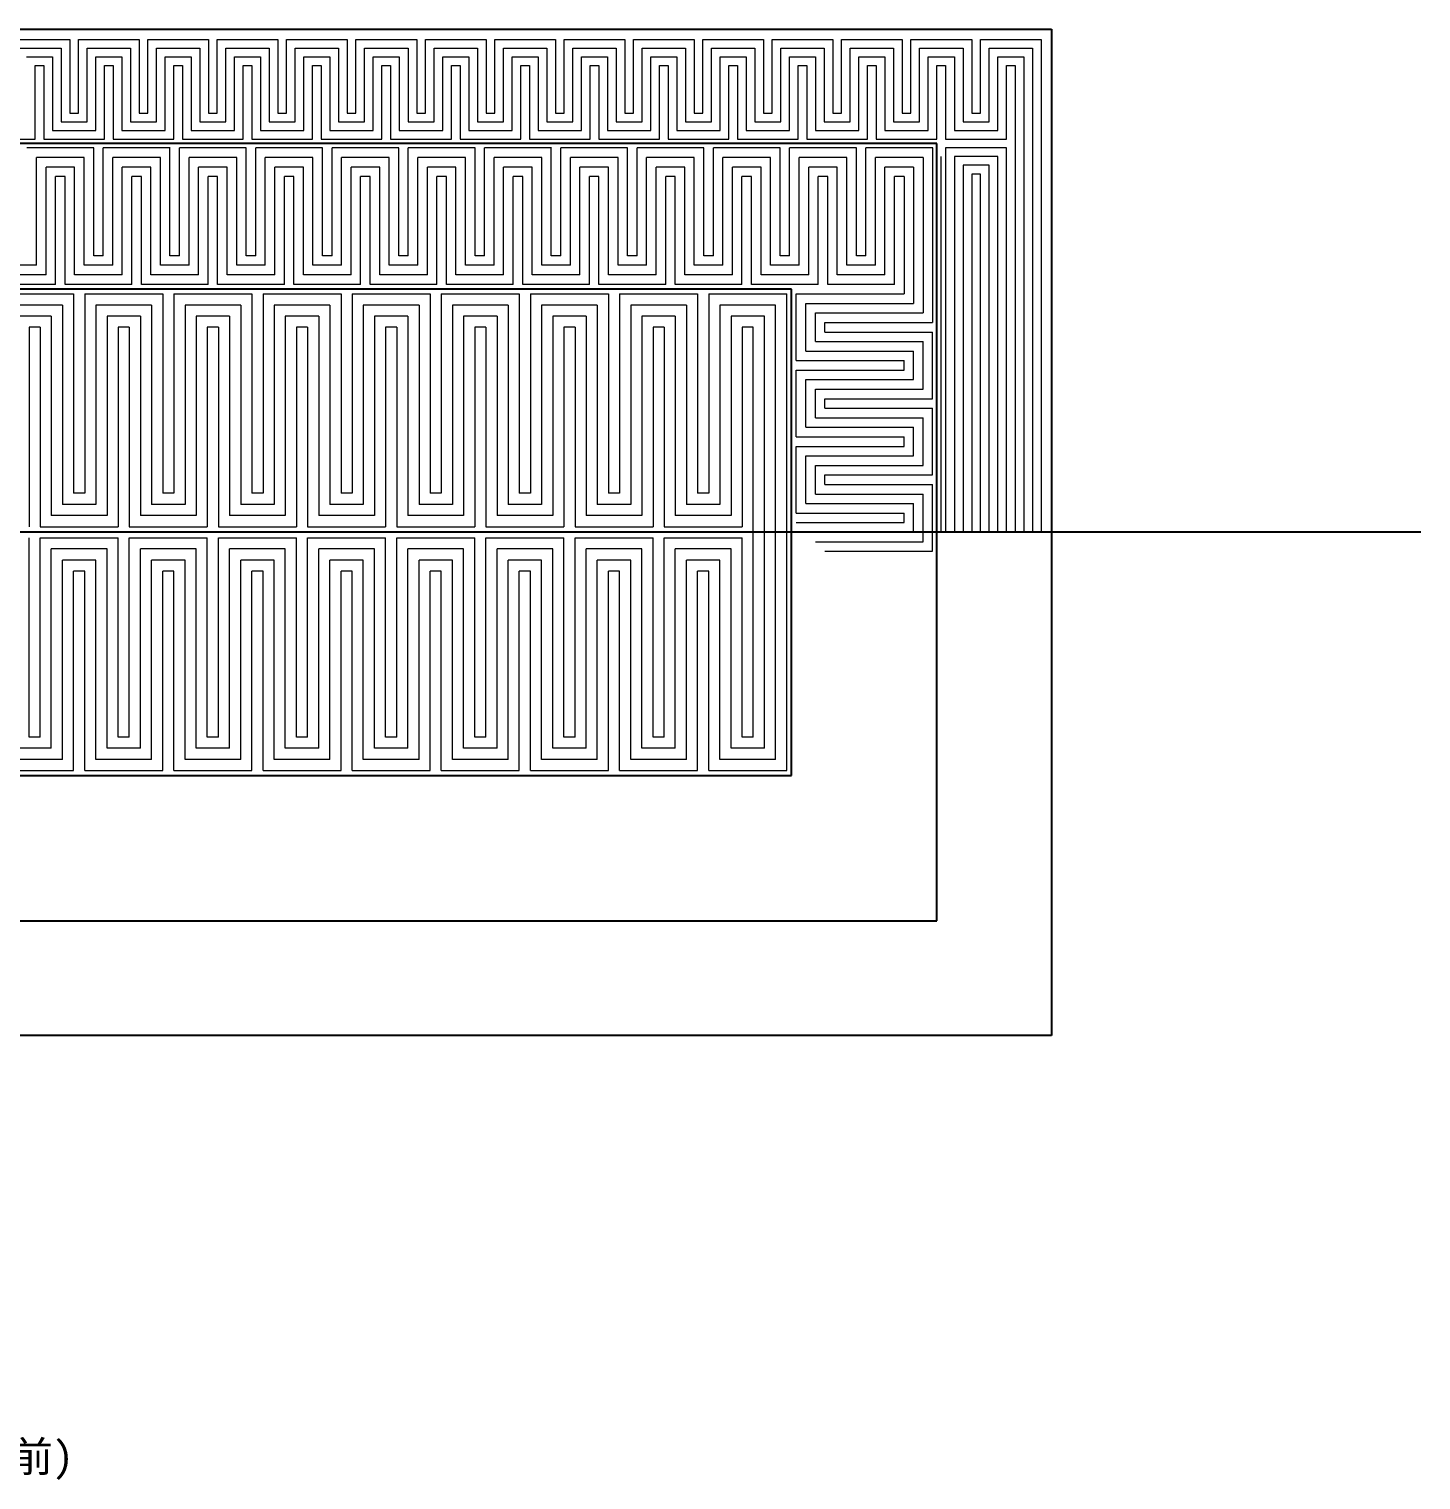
# Model space of a CAD drawing. Header units: millimetres. Extents: x -5937 to 68925, y -3068 to 5300.
# Drawn here: x 31288 to 32408, y 294 to 1462 of the extents above; entities that cross this region are included whole.
import ezdxf

# ---------------------------------------------------------------- set-up
doc = ezdxf.new("R2010")
doc.units = ezdxf.units.MM
doc.header["$LTSCALE"] = 7
doc.layers.add('xline', color=41, linetype='Continuous', plot=False)
doc.layers.add('参照', color=6, linetype='Continuous', lineweight=9)

msp = doc.modelspace()

# ---------------------------------------------------------------- linework, layer by layer
for p, q in [((30760.475, 1462.013), (32110.475, 1462.013)), ((32110.475, 1462.013), (32110.475, 652.013)), ((32018.219, 1369.757), (30852.73, 1369.757)), ((32018.219, 744.268), (32018.219, 1369.757)), ((31901.156, 1252.694), (30969.793, 1252.694)), ((31901.156, 861.332), (31901.156, 1252.694)), ((30969.793, 861.332), (31901.156, 861.332)), ((30852.73, 744.268), (32018.219, 744.268)), ((32110.475, 652.013), (30760.475, 652.013))]:
    msp.add_line(p, q)
at = {"layer": 'xline'}
msp.add_line((32407.731, 1057.013), (30563.999, 1057.013), dxfattribs=at)
at = {"layer": '参照'}
for p, q in [((31271.467, 1453.513), (31320.32, 1453.513)), ((31320.32, 1453.513), (31320.32, 1394.184)), ((31327.299, 1394.184), (31327.299, 1453.513)), ((31327.299, 1453.513), (31376.153, 1453.513)), ((31376.153, 1453.513), (31376.153, 1394.184)), ((31383.132, 1394.184), (31383.132, 1453.513)), ((31383.132, 1453.513), (31431.985, 1453.513)), ((31431.985, 1453.513), (31431.985, 1394.184)), ((31438.964, 1394.184), (31438.964, 1453.513)), ((31438.964, 1453.513), (31487.817, 1453.513)), ((31487.817, 1453.513), (31487.817, 1394.184)), ((31494.797, 1394.184), (31494.797, 1453.513)), ((31494.797, 1453.513), (31543.65, 1453.513)), ((31543.65, 1453.513), (31543.65, 1394.184)), ((31550.629, 1394.184), (31550.629, 1453.513)), ((31550.629, 1453.513), (31599.482, 1453.513)), ((31599.482, 1453.513), (31599.482, 1394.184)), ((31606.461, 1394.184), (31606.461, 1453.513)), ((31606.461, 1453.513), (31655.315, 1453.513)), ((31655.315, 1453.513), (31655.315, 1394.184)), ((31662.294, 1394.184), (31662.294, 1453.513)), ((31662.294, 1453.513), (31711.147, 1453.513)), ((31711.147, 1453.513), (31711.147, 1394.184)), ((31718.126, 1394.184), (31718.126, 1453.513)), ((31718.126, 1453.513), (31766.98, 1453.513)), ((31766.98, 1453.513), (31766.98, 1394.184)), ((31773.959, 1394.184), (31773.959, 1453.513)), ((31773.959, 1453.513), (31822.812, 1453.513)), ((31822.812, 1453.513), (31822.812, 1394.184)), ((31829.791, 1394.184), (31829.791, 1453.513)), ((31829.791, 1453.513), (31878.645, 1453.513)), ((31878.645, 1453.513), (31878.645, 1394.184)), ((31885.624, 1394.184), (31885.624, 1453.513)), ((31885.624, 1453.513), (31934.477, 1453.513)), ((31934.477, 1453.513), (31934.477, 1394.184)), ((31941.456, 1394.184), (31941.456, 1453.513)), ((31941.456, 1453.513), (31990.31, 1453.513)), ((31990.31, 1453.513), (31990.31, 1394.184)), ((31997.289, 1394.184), (31997.289, 1453.513)), ((31997.289, 1453.513), (32046.142, 1453.513)), ((32046.142, 1453.513), (32046.142, 1394.184)), ((32053.121, 1394.184), (32053.121, 1453.513)), ((32053.121, 1453.513), (32101.975, 1453.513)), ((32101.975, 1453.513), (32101.975, 1057.013)), ((31278.446, 1446.534), (31313.341, 1446.534)), ((31285.425, 1439.555), (31306.362, 1439.555)), ((31306.362, 1439.555), (31306.362, 1380.226)), ((31313.341, 1446.534), (31313.341, 1387.205)), ((31334.278, 1387.205), (31334.278, 1446.534)), ((31334.278, 1446.534), (31369.174, 1446.534)), ((31341.257, 1380.226), (31341.257, 1439.555)), ((31341.257, 1439.555), (31362.194, 1439.555)), ((31362.194, 1439.555), (31362.194, 1380.226)), ((31369.174, 1446.534), (31369.174, 1387.205)), ((31390.111, 1387.205), (31390.111, 1446.534)), ((31390.111, 1446.534), (31425.006, 1446.534)), ((31397.09, 1380.226), (31397.09, 1439.555)), ((31397.09, 1439.555), (31418.027, 1439.555)), ((31418.027, 1439.555), (31418.027, 1380.226)), ((31425.006, 1446.534), (31425.006, 1387.205)), ((31445.943, 1387.205), (31445.943, 1446.534)), ((31445.943, 1446.534), (31480.838, 1446.534)), ((31452.922, 1380.226), (31452.922, 1439.555)), ((31452.922, 1439.555), (31473.859, 1439.555)), ((31473.859, 1439.555), (31473.859, 1380.226)), ((31480.838, 1446.534), (31480.838, 1387.205)), ((31501.776, 1387.205), (31501.776, 1446.534)), ((31501.776, 1446.534), (31536.671, 1446.534)), ((31508.755, 1380.226), (31508.755, 1439.555)), ((31508.755, 1439.555), (31529.692, 1439.555)), ((31529.692, 1439.555), (31529.692, 1380.226)), ((31536.671, 1446.534), (31536.671, 1387.205)), ((31557.608, 1387.205), (31557.608, 1446.534)), ((31557.608, 1446.534), (31592.503, 1446.534)), ((31564.587, 1380.226), (31564.587, 1439.555)), ((31564.587, 1439.555), (31585.524, 1439.555)), ((31585.524, 1439.555), (31585.524, 1380.226)), ((31592.503, 1446.534), (31592.503, 1387.205)), ((31613.441, 1387.205), (31613.441, 1446.534)), ((31613.441, 1446.534), (31648.336, 1446.534)), ((31620.42, 1380.226), (31620.42, 1439.555)), ((31620.42, 1439.555), (31641.357, 1439.555)), ((31641.357, 1439.555), (31641.357, 1380.226)), ((31648.336, 1446.534), (31648.336, 1387.205)), ((31669.273, 1387.205), (31669.273, 1446.534)), ((31669.273, 1446.534), (31704.168, 1446.534)), ((31676.252, 1380.226), (31676.252, 1439.555)), ((31676.252, 1439.555), (31697.189, 1439.555)), ((31697.189, 1439.555), (31697.189, 1380.226)), ((31704.168, 1446.534), (31704.168, 1387.205)), ((31725.105, 1387.205), (31725.105, 1446.534)), ((31725.105, 1446.534), (31760.001, 1446.534)), ((31732.084, 1380.226), (31732.084, 1439.555)), ((31732.084, 1439.555), (31753.022, 1439.555)), ((31753.022, 1439.555), (31753.022, 1380.226)), ((31760.001, 1446.534), (31760.001, 1387.205)), ((31780.938, 1387.205), (31780.938, 1446.534)), ((31780.938, 1446.534), (31815.833, 1446.534)), ((31787.917, 1380.226), (31787.917, 1439.555)), ((31787.917, 1439.555), (31808.854, 1439.555)), ((31808.854, 1439.555), (31808.854, 1380.226)), ((31815.833, 1446.534), (31815.833, 1387.205)), ((31836.77, 1387.205), (31836.77, 1446.534)), ((31836.77, 1446.534), (31871.666, 1446.534)), ((31843.749, 1380.226), (31843.749, 1439.555)), ((31843.749, 1439.555), (31864.687, 1439.555)), ((31864.687, 1439.555), (31864.687, 1380.226)), ((31871.666, 1446.534), (31871.666, 1387.205)), ((31892.603, 1387.205), (31892.603, 1446.534)), ((31892.603, 1446.534), (31927.498, 1446.534)), ((31899.582, 1380.226), (31899.582, 1439.555)), ((31899.582, 1439.555), (31920.519, 1439.555)), ((31920.519, 1439.555), (31920.519, 1380.226)), ((31927.498, 1446.534), (31927.498, 1387.205)), ((31948.435, 1387.205), (31948.435, 1446.534)), ((31948.435, 1446.534), (31983.331, 1446.534)), ((31955.414, 1380.226), (31955.414, 1439.555)), ((31955.414, 1439.555), (31976.352, 1439.555)), ((31976.352, 1439.555), (31976.352, 1380.226)), ((31983.331, 1446.534), (31983.331, 1387.205)), ((32004.268, 1387.205), (32004.268, 1446.534)), ((32004.268, 1446.534), (32039.163, 1446.534)), ((32011.247, 1380.226), (32011.247, 1439.555)), ((32011.247, 1439.555), (32032.184, 1439.555)), ((32032.184, 1439.555), (32032.184, 1380.226)), ((32039.163, 1446.534), (32039.163, 1387.205)), ((32060.1, 1387.205), (32060.1, 1446.534)), ((32060.1, 1446.534), (32094.995, 1446.534)), ((32067.079, 1380.226), (32067.079, 1439.555)), ((32067.079, 1439.555), (32088.016, 1439.555)), ((32088.016, 1439.555), (32088.016, 1057.013)), ((32094.995, 1446.534), (32094.995, 1057.013)), ((31292.404, 1373.247), (31292.404, 1432.576)), ((31292.404, 1432.576), (31299.383, 1432.576)), ((31299.383, 1432.576), (31299.383, 1373.247)), ((31348.236, 1373.247), (31348.236, 1432.576)), ((31348.236, 1432.576), (31355.215, 1432.576)), ((31355.215, 1432.576), (31355.215, 1373.247)), ((31404.069, 1373.247), (31404.069, 1432.576)), ((31404.069, 1432.576), (31411.048, 1432.576)), ((31411.048, 1432.576), (31411.048, 1373.247)), ((31459.901, 1373.247), (31459.901, 1432.576)), ((31459.901, 1432.576), (31466.88, 1432.576)), ((31466.88, 1432.576), (31466.88, 1373.247)), ((31515.734, 1373.247), (31515.734, 1432.576)), ((31515.734, 1432.576), (31522.713, 1432.576)), ((31522.713, 1432.576), (31522.713, 1373.247)), ((31571.566, 1373.247), (31571.566, 1432.576)), ((31571.566, 1432.576), (31578.545, 1432.576)), ((31578.545, 1432.576), (31578.545, 1373.247)), ((31627.399, 1373.247), (31627.399, 1432.576)), ((31627.399, 1432.576), (31634.378, 1432.576)), ((31634.378, 1432.576), (31634.378, 1373.247)), ((31683.231, 1373.247), (31683.231, 1432.576)), ((31683.231, 1432.576), (31690.21, 1432.576)), ((31690.21, 1432.576), (31690.21, 1373.247)), ((31739.064, 1373.247), (31739.064, 1432.576)), ((31739.064, 1432.576), (31746.043, 1432.576)), ((31746.043, 1432.576), (31746.043, 1373.247)), ((31794.896, 1373.247), (31794.896, 1432.576)), ((31794.896, 1432.576), (31801.875, 1432.576)), ((31801.875, 1432.576), (31801.875, 1373.247)), ((31850.728, 1373.247), (31850.728, 1432.576)), ((31850.728, 1432.576), (31857.708, 1432.576)), ((31857.708, 1432.576), (31857.708, 1373.247)), ((31906.561, 1373.247), (31906.561, 1432.576)), ((31906.561, 1432.576), (31913.54, 1432.576)), ((31913.54, 1432.576), (31913.54, 1373.247)), ((31962.393, 1373.247), (31962.393, 1432.576)), ((31962.393, 1432.576), (31969.372, 1432.576)), ((31969.372, 1432.576), (31969.372, 1373.247)), ((32018.226, 1373.247), (32018.226, 1432.576)), ((32018.226, 1432.576), (32025.205, 1432.576)), ((32025.205, 1432.576), (32025.205, 1373.247)), ((32074.058, 1373.247), (32074.058, 1432.576)), ((32074.058, 1432.576), (32081.037, 1432.576)), ((32081.037, 1432.576), (32081.037, 1057.013)), ((31320.32, 1394.184), (31327.299, 1394.184)), ((31376.153, 1394.184), (31383.132, 1394.184)), ((31431.985, 1394.184), (31438.964, 1394.184)), ((31487.817, 1394.184), (31494.797, 1394.184)), ((31543.65, 1394.184), (31550.629, 1394.184)), ((31599.482, 1394.184), (31606.461, 1394.184)), ((31655.315, 1394.184), (31662.294, 1394.184)), ((31711.147, 1394.184), (31718.126, 1394.184)), ((31766.98, 1394.184), (31773.959, 1394.184)), ((31822.812, 1394.184), (31829.791, 1394.184)), ((31878.645, 1394.184), (31885.624, 1394.184)), ((31934.477, 1394.184), (31941.456, 1394.184)), ((31990.31, 1394.184), (31997.289, 1394.184)), ((32046.142, 1394.184), (32053.121, 1394.184)), ((31306.362, 1380.226), (31341.257, 1380.226)), ((31313.341, 1387.205), (31334.278, 1387.205)), ((31362.194, 1380.226), (31397.09, 1380.226)), ((31369.174, 1387.205), (31390.111, 1387.205)), ((31418.027, 1380.226), (31452.922, 1380.226)), ((31425.006, 1387.205), (31445.943, 1387.205)), ((31473.859, 1380.226), (31508.755, 1380.226)), ((31480.838, 1387.205), (31501.776, 1387.205)), ((31529.692, 1380.226), (31564.587, 1380.226)), ((31536.671, 1387.205), (31557.608, 1387.205)), ((31585.524, 1380.226), (31620.42, 1380.226)), ((31592.503, 1387.205), (31613.441, 1387.205)), ((31641.357, 1380.226), (31676.252, 1380.226)), ((31648.336, 1387.205), (31669.273, 1387.205)), ((31697.189, 1380.226), (31732.084, 1380.226)), ((31704.168, 1387.205), (31725.105, 1387.205)), ((31753.022, 1380.226), (31787.917, 1380.226)), ((31760.001, 1387.205), (31780.938, 1387.205)), ((31808.854, 1380.226), (31843.749, 1380.226)), ((31815.833, 1387.205), (31836.77, 1387.205)), ((31864.687, 1380.226), (31899.582, 1380.226)), ((31871.666, 1387.205), (31892.603, 1387.205)), ((31920.519, 1380.226), (31955.414, 1380.226)), ((31927.498, 1387.205), (31948.435, 1387.205)), ((31976.352, 1380.226), (32011.247, 1380.226)), ((31983.331, 1387.205), (32004.268, 1387.205)), ((32032.184, 1380.226), (32067.079, 1380.226)), ((32039.163, 1387.205), (32060.1, 1387.205)), ((31243.55, 1373.247), (31292.404, 1373.247)), ((31299.383, 1373.247), (31348.236, 1373.247)), ((31355.215, 1373.247), (31404.069, 1373.247)), ((31411.048, 1373.247), (31459.901, 1373.247)), ((31466.88, 1373.247), (31515.734, 1373.247)), ((31522.713, 1373.247), (31571.566, 1373.247)), ((31578.545, 1373.247), (31627.399, 1373.247)), ((31634.378, 1373.247), (31683.231, 1373.247)), ((31690.21, 1373.247), (31739.064, 1373.247)), ((31746.043, 1373.247), (31794.896, 1373.247)), ((31801.875, 1373.247), (31850.728, 1373.247)), ((31857.708, 1373.247), (31906.561, 1373.247)), ((31913.54, 1373.247), (31962.393, 1373.247)), ((31969.372, 1373.247), (32018.226, 1373.247)), ((32025.205, 1373.247), (32074.058, 1373.247)), ((31339.635, 1366.268), (31285.866, 1366.268)), ((31331.899, 1358.595), (31293.538, 1358.595)), ((31293.538, 1271.875), (31293.538, 1358.595)), ((31331.899, 1271.875), (31331.899, 1358.595)), ((31339.571, 1279.547), (31339.571, 1366.268)), ((31401.013, 1366.268), (31347.244, 1366.268)), ((31347.244, 1279.547), (31347.244, 1366.268)), ((31393.277, 1358.595), (31354.916, 1358.595)), ((31354.916, 1271.875), (31354.916, 1358.595)), ((31393.277, 1271.875), (31393.277, 1358.595)), ((31400.949, 1279.547), (31400.949, 1366.268)), ((31462.391, 1366.268), (31408.622, 1366.268)), ((31408.622, 1279.547), (31408.622, 1366.268)), ((31454.655, 1358.595), (31416.294, 1358.595)), ((31416.294, 1271.875), (31416.294, 1358.595)), ((31454.655, 1271.875), (31454.655, 1358.595)), ((31462.327, 1279.547), (31462.327, 1366.268)), ((31523.769, 1366.268), (31470, 1366.268)), ((31470, 1279.547), (31470, 1366.268)), ((31516.033, 1358.595), (31477.672, 1358.595)), ((31477.672, 1271.875), (31477.672, 1358.595)), ((31516.033, 1271.875), (31516.033, 1358.595)), ((31523.705, 1279.547), (31523.705, 1366.268)), ((31585.147, 1366.268), (31531.378, 1366.268)), ((31531.378, 1279.547), (31531.378, 1366.268)), ((31577.411, 1358.595), (31539.05, 1358.595)), ((31539.05, 1271.875), (31539.05, 1358.595)), ((31577.411, 1271.875), (31577.411, 1358.595)), ((31585.083, 1279.547), (31585.083, 1366.268)), ((31646.525, 1366.268), (31592.756, 1366.268)), ((31592.756, 1279.547), (31592.756, 1366.268)), ((31638.789, 1358.595), (31600.428, 1358.595)), ((31600.428, 1271.875), (31600.428, 1358.595)), ((31638.789, 1271.875), (31638.789, 1358.595)), ((31646.461, 1279.547), (31646.461, 1366.268)), ((31707.903, 1366.268), (31654.134, 1366.268)), ((31654.134, 1279.547), (31654.134, 1366.268)), ((31700.167, 1358.595), (31661.806, 1358.595)), ((31661.806, 1271.875), (31661.806, 1358.595)), ((31700.167, 1271.875), (31700.167, 1358.595)), ((31707.839, 1279.547), (31707.839, 1366.268)), ((31769.281, 1366.268), (31715.512, 1366.268)), ((31715.512, 1279.547), (31715.512, 1366.268)), ((31761.545, 1358.595), (31723.184, 1358.595)), ((31723.184, 1271.875), (31723.184, 1358.595)), ((31761.545, 1271.875), (31761.545, 1358.595)), ((31769.217, 1279.547), (31769.217, 1366.268)), ((31830.659, 1366.268), (31776.89, 1366.268)), ((31776.89, 1279.547), (31776.89, 1366.268)), ((31822.923, 1358.595), (31784.562, 1358.595)), ((31784.562, 1271.875), (31784.562, 1358.595)), ((31822.923, 1271.875), (31822.923, 1358.595)), ((31830.595, 1279.547), (31830.595, 1366.268)), ((31892.037, 1366.268), (31838.268, 1366.268)), ((31838.268, 1279.547), (31838.268, 1366.268)), ((31884.301, 1358.595), (31845.94, 1358.595)), ((31845.94, 1271.875), (31845.94, 1358.595)), ((31884.301, 1271.875), (31884.301, 1358.595)), ((31891.973, 1279.547), (31891.973, 1366.268)), ((31953.415, 1366.268), (31899.646, 1366.268)), ((31899.646, 1279.547), (31899.646, 1366.268)), ((31945.679, 1358.595), (31907.318, 1358.595)), ((31907.318, 1271.875), (31907.318, 1358.595)), ((31945.679, 1271.875), (31945.679, 1358.595)), ((31953.351, 1279.547), (31953.351, 1366.268)), ((31961.024, 1279.547), (31961.024, 1366.268)), ((32014.793, 1366.268), (31961.024, 1366.268)), ((31968.696, 1271.875), (31968.696, 1358.595)), ((32007.057, 1358.595), (31968.696, 1358.595)), ((32007.057, 1358.595), (32007.057, 1233.513)), ((32014.729, 1366.268), (32014.729, 1225.841)), ((32074.058, 1366.268), (32025.205, 1366.268)), ((32025.205, 1366.268), (32025.205, 1057.013)), ((32067.079, 1359.289), (32032.184, 1359.289)), ((32032.184, 1359.289), (32032.184, 1057.013)), ((32067.079, 1057.013), (32067.079, 1359.289)), ((32074.058, 1057.013), (32074.058, 1366.268)), ((31324.227, 1350.923), (31301.21, 1350.923)), ((31301.21, 1264.202), (31301.21, 1350.923)), ((31316.555, 1343.251), (31308.882, 1343.251)), ((31308.882, 1256.53), (31308.882, 1343.251)), ((31316.555, 1256.53), (31316.555, 1343.251)), ((31324.227, 1264.202), (31324.227, 1350.923)), ((31385.605, 1350.923), (31362.588, 1350.923)), ((31362.588, 1264.202), (31362.588, 1350.923)), ((31377.933, 1343.251), (31370.26, 1343.251)), ((31370.26, 1256.53), (31370.26, 1343.251)), ((31377.933, 1256.53), (31377.933, 1343.251)), ((31385.605, 1264.202), (31385.605, 1350.923)), ((31446.983, 1350.923), (31423.966, 1350.923)), ((31423.966, 1264.202), (31423.966, 1350.923)), ((31439.311, 1343.251), (31431.638, 1343.251)), ((31431.638, 1256.53), (31431.638, 1343.251)), ((31439.311, 1256.53), (31439.311, 1343.251)), ((31446.983, 1264.202), (31446.983, 1350.923)), ((31508.361, 1350.923), (31485.344, 1350.923)), ((31485.344, 1264.202), (31485.344, 1350.923)), ((31500.689, 1343.251), (31493.016, 1343.251)), ((31493.016, 1256.53), (31493.016, 1343.251)), ((31500.689, 1256.53), (31500.689, 1343.251)), ((31508.361, 1264.202), (31508.361, 1350.923)), ((31569.739, 1350.923), (31546.722, 1350.923)), ((31546.722, 1264.202), (31546.722, 1350.923)), ((31562.067, 1343.251), (31554.394, 1343.251)), ((31554.394, 1256.53), (31554.394, 1343.251)), ((31562.067, 1256.53), (31562.067, 1343.251)), ((31569.739, 1264.202), (31569.739, 1350.923)), ((31631.117, 1350.923), (31608.1, 1350.923)), ((31608.1, 1264.202), (31608.1, 1350.923)), ((31623.445, 1343.251), (31615.772, 1343.251)), ((31615.772, 1256.53), (31615.772, 1343.251)), ((31623.445, 1256.53), (31623.445, 1343.251)), ((31631.117, 1264.202), (31631.117, 1350.923)), ((31692.495, 1350.923), (31669.478, 1350.923)), ((31669.478, 1264.202), (31669.478, 1350.923)), ((31684.823, 1343.251), (31677.15, 1343.251)), ((31677.15, 1256.53), (31677.15, 1343.251)), ((31684.823, 1256.53), (31684.823, 1343.251)), ((31692.495, 1264.202), (31692.495, 1350.923)), ((31753.873, 1350.923), (31730.856, 1350.923)), ((31730.856, 1264.202), (31730.856, 1350.923)), ((31746.201, 1343.251), (31738.528, 1343.251)), ((31738.528, 1256.53), (31738.528, 1343.251)), ((31746.201, 1256.53), (31746.201, 1343.251)), ((31753.873, 1264.202), (31753.873, 1350.923)), ((31815.251, 1350.923), (31792.234, 1350.923)), ((31792.234, 1264.202), (31792.234, 1350.923)), ((31807.579, 1343.251), (31799.906, 1343.251)), ((31799.906, 1256.53), (31799.906, 1343.251)), ((31807.579, 1256.53), (31807.579, 1343.251)), ((31815.251, 1264.202), (31815.251, 1350.923)), ((31876.629, 1350.923), (31853.612, 1350.923)), ((31853.612, 1264.202), (31853.612, 1350.923)), ((31868.957, 1343.251), (31861.284, 1343.251)), ((31861.284, 1256.53), (31861.284, 1343.251)), ((31868.957, 1256.53), (31868.957, 1343.251)), ((31876.629, 1264.202), (31876.629, 1350.923)), ((31938.007, 1350.923), (31914.99, 1350.923)), ((31914.99, 1264.202), (31914.99, 1350.923)), ((31930.335, 1343.251), (31922.662, 1343.251)), ((31922.662, 1256.53), (31922.662, 1343.251)), ((31930.335, 1256.53), (31930.335, 1343.251)), ((31938.007, 1264.202), (31938.007, 1350.923)), ((31976.368, 1264.202), (31976.368, 1350.923)), ((31999.385, 1350.923), (31976.368, 1350.923)), ((31984.04, 1256.53), (31984.04, 1343.251)), ((31991.713, 1343.251), (31984.04, 1343.251)), ((31991.713, 1343.251), (31991.713, 1248.858)), ((31999.385, 1350.923), (31999.385, 1241.186)), ((32060.1, 1352.31), (32039.163, 1352.31)), ((32039.163, 1352.31), (32039.163, 1057.013)), ((32053.121, 1345.33), (32046.142, 1345.33)), ((32046.142, 1345.33), (32046.142, 1057.013)), ((32053.121, 1057.013), (32053.121, 1345.33)), ((32060.1, 1057.013), (32060.1, 1352.31)), ((31347.244, 1279.547), (31339.571, 1279.547)), ((31408.622, 1279.547), (31400.949, 1279.547)), ((31470, 1279.547), (31462.327, 1279.547)), ((31531.378, 1279.547), (31523.705, 1279.547)), ((31592.756, 1279.547), (31585.083, 1279.547)), ((31654.134, 1279.547), (31646.461, 1279.547)), ((31715.512, 1279.547), (31707.839, 1279.547)), ((31776.89, 1279.547), (31769.217, 1279.547)), ((31838.268, 1279.547), (31830.595, 1279.547)), ((31899.646, 1279.547), (31891.973, 1279.547)), ((31961.024, 1279.547), (31953.351, 1279.547)), ((31301.21, 1264.202), (31262.849, 1264.202)), ((31293.538, 1271.875), (31270.521, 1271.875)), ((31362.588, 1264.202), (31324.227, 1264.202)), ((31354.916, 1271.875), (31331.899, 1271.875)), ((31423.966, 1264.202), (31385.605, 1264.202)), ((31416.294, 1271.875), (31393.277, 1271.875)), ((31485.344, 1264.202), (31446.983, 1264.202)), ((31477.672, 1271.875), (31454.655, 1271.875)), ((31546.722, 1264.202), (31508.361, 1264.202)), ((31539.05, 1271.875), (31516.033, 1271.875)), ((31608.1, 1264.202), (31569.739, 1264.202)), ((31600.428, 1271.875), (31577.411, 1271.875)), ((31669.478, 1264.202), (31631.117, 1264.202)), ((31661.806, 1271.875), (31638.789, 1271.875)), ((31730.856, 1264.202), (31692.495, 1264.202)), ((31723.184, 1271.875), (31700.167, 1271.875)), ((31792.234, 1264.202), (31753.873, 1264.202)), ((31784.562, 1271.875), (31761.545, 1271.875)), ((31853.612, 1264.202), (31815.251, 1264.202)), ((31845.94, 1271.875), (31822.923, 1271.875)), ((31914.99, 1264.202), (31876.629, 1264.202)), ((31907.318, 1271.875), (31884.301, 1271.875)), ((31976.368, 1264.202), (31938.007, 1264.202)), ((31968.696, 1271.875), (31945.679, 1271.875)), ((31308.882, 1256.53), (31255.177, 1256.53)), ((31370.26, 1256.53), (31316.555, 1256.53)), ((31431.638, 1256.53), (31377.933, 1256.53)), ((31493.016, 1256.53), (31439.311, 1256.53)), ((31554.394, 1256.53), (31500.689, 1256.53)), ((31615.772, 1256.53), (31562.067, 1256.53)), ((31677.15, 1256.53), (31623.445, 1256.53)), ((31738.528, 1256.53), (31684.823, 1256.53)), ((31799.906, 1256.53), (31746.201, 1256.53)), ((31861.284, 1256.53), (31807.579, 1256.53)), ((31922.662, 1256.53), (31868.957, 1256.53)), ((31984.04, 1256.53), (31930.335, 1256.53)), ((31260.601, 1248.858), (31323.376, 1248.858)), ((31314.408, 1239.89), (31269.569, 1239.89)), ((31314.408, 1239.89), (31314.408, 1079.432)), ((31323.376, 1248.858), (31323.376, 1088.4)), ((31332.344, 1248.858), (31332.344, 1088.4)), ((31332.344, 1248.858), (31395.119, 1248.858)), ((31386.151, 1239.89), (31341.312, 1239.89)), ((31341.312, 1239.89), (31341.312, 1079.432)), ((31386.151, 1239.89), (31386.151, 1079.432)), ((31395.119, 1248.858), (31395.119, 1088.4)), ((31404.087, 1248.858), (31404.087, 1088.4)), ((31404.087, 1248.858), (31466.862, 1248.858)), ((31413.055, 1239.89), (31413.055, 1079.432)), ((31457.894, 1239.89), (31413.055, 1239.89)), ((31457.894, 1239.89), (31457.894, 1079.432)), ((31466.862, 1248.858), (31466.862, 1088.4)), ((31475.83, 1248.858), (31475.83, 1088.4)), ((31475.83, 1248.858), (31538.605, 1248.858)), ((31529.637, 1239.89), (31484.798, 1239.89)), ((31484.798, 1239.89), (31484.798, 1079.432)), ((31529.637, 1239.89), (31529.637, 1079.432)), ((31538.605, 1248.858), (31538.605, 1088.4)), ((31547.573, 1248.858), (31547.573, 1088.4)), ((31547.573, 1248.858), (31610.348, 1248.858)), ((31556.541, 1239.89), (31556.541, 1079.432)), ((31601.38, 1239.89), (31556.541, 1239.89)), ((31601.38, 1239.89), (31601.38, 1079.432)), ((31610.348, 1248.858), (31610.348, 1088.4)), ((31619.316, 1248.858), (31619.316, 1088.4)), ((31619.316, 1248.858), (31682.091, 1248.858)), ((31673.123, 1239.89), (31628.284, 1239.89)), ((31628.284, 1239.89), (31628.284, 1079.432)), ((31673.123, 1239.89), (31673.123, 1079.432)), ((31682.091, 1248.858), (31682.091, 1088.4)), ((31691.059, 1248.858), (31691.059, 1088.4)), ((31691.059, 1248.858), (31753.834, 1248.858)), ((31700.027, 1239.89), (31700.027, 1079.432)), ((31744.866, 1239.89), (31700.027, 1239.89)), ((31744.866, 1239.89), (31744.866, 1079.432)), ((31753.834, 1248.858), (31753.834, 1088.4)), ((31762.802, 1248.858), (31762.802, 1088.4)), ((31762.802, 1248.858), (31825.577, 1248.858)), ((31816.609, 1239.89), (31771.769, 1239.89)), ((31771.769, 1239.89), (31771.769, 1079.432)), ((31816.609, 1239.89), (31816.609, 1079.432)), ((31825.577, 1248.858), (31825.577, 1088.4)), ((31834.544, 1248.858), (31834.544, 1088.4)), ((31834.544, 1248.858), (31897.32, 1248.858)), ((31843.512, 1239.89), (31843.512, 1079.432)), ((31888.352, 1239.89), (31843.512, 1239.89)), ((31888.352, 874.136), (31888.352, 1239.89)), ((31897.32, 865.168), (31897.32, 1248.858)), ((31904.992, 1248.858), (31991.713, 1248.858)), ((31904.992, 1195.152), (31904.992, 1248.858)), ((31912.664, 1241.186), (31999.385, 1241.186)), ((31912.664, 1202.824), (31912.664, 1241.186)), ((31305.441, 1230.922), (31278.537, 1230.922)), ((31305.441, 1230.922), (31305.441, 1070.465)), ((31377.183, 1230.922), (31350.28, 1230.922)), ((31350.28, 1230.922), (31350.28, 1070.465)), ((31377.183, 1230.922), (31377.183, 1070.465)), ((31422.023, 1230.922), (31422.023, 1070.465)), ((31448.926, 1230.922), (31422.023, 1230.922)), ((31448.926, 1230.922), (31448.926, 1070.465)), ((31520.669, 1230.922), (31493.766, 1230.922)), ((31493.766, 1230.922), (31493.766, 1070.465)), ((31520.669, 1230.922), (31520.669, 1070.465)), ((31565.509, 1230.922), (31565.509, 1070.465)), ((31592.412, 1230.922), (31565.509, 1230.922)), ((31592.412, 1230.922), (31592.412, 1070.465)), ((31664.155, 1230.922), (31637.251, 1230.922)), ((31637.251, 1230.922), (31637.251, 1070.465)), ((31664.155, 1230.922), (31664.155, 1070.465)), ((31708.994, 1230.922), (31708.994, 1070.465)), ((31735.898, 1230.922), (31708.994, 1230.922)), ((31735.898, 1230.922), (31735.898, 1070.465)), ((31807.641, 1230.922), (31780.737, 1230.922)), ((31780.737, 1230.922), (31780.737, 1070.465)), ((31807.641, 1230.922), (31807.641, 1070.465)), ((31852.48, 1230.922), (31852.48, 1070.465)), ((31879.384, 1230.922), (31852.48, 1230.922)), ((31879.384, 883.104), (31879.384, 1230.922)), ((31920.336, 1233.513), (32007.057, 1233.513)), ((31920.336, 1210.497), (31920.336, 1233.513)), ((31287.505, 1221.954), (31287.505, 1061.497)), ((31296.473, 1221.954), (31287.505, 1221.954)), ((31296.473, 1221.954), (31296.473, 1061.497)), ((31368.216, 1221.954), (31359.248, 1221.954)), ((31359.248, 1221.954), (31359.248, 1061.497)), ((31368.216, 1221.954), (31368.216, 1061.497)), ((31430.991, 1221.954), (31430.991, 1061.497)), ((31439.958, 1221.954), (31430.991, 1221.954)), ((31439.958, 1221.954), (31439.958, 1061.497)), ((31511.701, 1221.954), (31502.734, 1221.954)), ((31502.734, 1221.954), (31502.734, 1061.497)), ((31511.701, 1221.954), (31511.701, 1061.497)), ((31574.476, 1221.954), (31574.476, 1061.497)), ((31583.444, 1221.954), (31574.476, 1221.954)), ((31583.444, 1221.954), (31583.444, 1061.497)), ((31655.187, 1221.954), (31646.219, 1221.954)), ((31646.219, 1221.954), (31646.219, 1061.497)), ((31655.187, 1221.954), (31655.187, 1061.497)), ((31717.962, 1221.954), (31717.962, 1061.497)), ((31726.93, 1221.954), (31717.962, 1221.954)), ((31726.93, 1221.954), (31726.93, 1061.497)), ((31798.673, 1221.954), (31789.705, 1221.954)), ((31789.705, 1221.954), (31789.705, 1061.497)), ((31798.673, 1221.954), (31798.673, 1061.497)), ((31870.416, 1221.954), (31861.448, 1221.954)), ((31861.448, 1221.954), (31861.448, 1061.497)), ((31870.416, 892.071), (31870.416, 1221.954)), ((31928.009, 1225.841), (32014.729, 1225.841)), ((31928.009, 1218.169), (31928.009, 1225.841)), ((31928.009, 1218.169), (32014.729, 1218.169)), ((32014.729, 1164.463), (32014.729, 1218.169)), ((31912.664, 1202.824), (31999.385, 1202.824)), ((31920.336, 1210.497), (32007.057, 1210.497)), ((31999.385, 1179.808), (31999.385, 1202.824)), ((32007.057, 1172.135), (32007.057, 1210.497)), ((31904.992, 1195.152), (31991.713, 1195.152)), ((31991.713, 1187.48), (31991.713, 1195.152)), ((31904.992, 1187.48), (31991.713, 1187.48)), ((31904.992, 1133.774), (31904.992, 1187.48)), ((31912.664, 1179.808), (31999.385, 1179.808)), ((31912.664, 1141.446), (31912.664, 1179.808)), ((31920.336, 1172.135), (32007.057, 1172.135)), ((31920.336, 1149.119), (31920.336, 1172.135)), ((31928.009, 1164.463), (32014.729, 1164.463)), ((31928.009, 1156.791), (31928.009, 1164.463)), ((31928.009, 1156.791), (32014.729, 1156.791)), ((32014.729, 1103.085), (32014.729, 1156.791)), ((31920.336, 1149.119), (32007.057, 1149.119)), ((32007.057, 1110.757), (32007.057, 1149.119)), ((31904.992, 1133.774), (31991.713, 1133.774)), ((31912.664, 1141.446), (31999.385, 1141.446)), ((31991.713, 1126.102), (31991.713, 1133.774)), ((31999.385, 1118.43), (31999.385, 1141.446)), ((31904.992, 1126.102), (31991.713, 1126.102)), ((31904.992, 1072.396), (31904.992, 1126.102)), ((31912.664, 1118.43), (31999.385, 1118.43)), ((31912.664, 1080.068), (31912.664, 1118.43)), ((31920.336, 1110.757), (32007.057, 1110.757)), ((31920.336, 1087.741), (31920.336, 1110.757)), ((31928.009, 1103.085), (32014.729, 1103.085)), ((31928.009, 1095.413), (31928.009, 1103.085)), ((31332.344, 1088.4), (31323.376, 1088.4)), ((31404.087, 1088.4), (31395.119, 1088.4)), ((31475.83, 1088.4), (31466.862, 1088.4)), ((31547.573, 1088.4), (31538.605, 1088.4)), ((31619.316, 1088.4), (31610.348, 1088.4)), ((31691.059, 1088.4), (31682.091, 1088.4)), ((31762.802, 1088.4), (31753.834, 1088.4)), ((31834.544, 1088.4), (31825.577, 1088.4)), ((31920.336, 1087.741), (32007.057, 1087.741)), ((31928.009, 1095.413), (32014.729, 1095.413)), ((32007.057, 1049.379), (32007.057, 1087.741)), ((32014.729, 1041.707), (32014.729, 1095.413)), ((31341.312, 1079.432), (31314.408, 1079.432)), ((31413.055, 1079.432), (31386.151, 1079.432)), ((31484.798, 1079.432), (31457.894, 1079.432)), ((31556.541, 1079.432), (31529.637, 1079.432)), ((31628.284, 1079.432), (31601.38, 1079.432)), ((31700.027, 1079.432), (31673.123, 1079.432)), ((31771.769, 1079.432), (31744.866, 1079.432)), ((31843.512, 1079.432), (31816.609, 1079.432)), ((31912.664, 1080.068), (31999.385, 1080.068)), ((31999.385, 1057.052), (31999.385, 1080.068)), ((31350.28, 1070.465), (31305.441, 1070.465)), ((31422.023, 1070.465), (31377.183, 1070.465)), ((31493.766, 1070.465), (31448.926, 1070.465)), ((31565.509, 1070.465), (31520.669, 1070.465)), ((31637.251, 1070.465), (31592.412, 1070.465)), ((31708.994, 1070.465), (31664.155, 1070.465)), ((31780.737, 1070.465), (31735.898, 1070.465)), ((31852.48, 1070.465), (31807.641, 1070.465)), ((31904.992, 1072.396), (31991.713, 1072.396)), ((31991.713, 1064.724), (31991.713, 1072.396)), ((31287.505, 892.071), (31287.505, 1052.529)), ((31296.473, 1061.497), (31359.248, 1061.497)), ((31296.473, 1052.529), (31359.248, 1052.529)), ((31296.473, 892.071), (31296.473, 1052.529)), ((31359.248, 892.071), (31359.248, 1052.529)), ((31368.216, 1061.497), (31430.991, 1061.497)), ((31368.216, 1052.529), (31430.991, 1052.529)), ((31368.216, 892.071), (31368.216, 1052.529)), ((31430.991, 892.071), (31430.991, 1052.529)), ((31439.958, 1061.497), (31502.734, 1061.497)), ((31439.958, 1052.529), (31502.734, 1052.529)), ((31439.958, 892.071), (31439.958, 1052.529)), ((31502.734, 892.071), (31502.734, 1052.529)), ((31511.701, 1061.497), (31574.476, 1061.497)), ((31511.701, 1052.529), (31574.476, 1052.529)), ((31511.701, 892.071), (31511.701, 1052.529)), ((31574.476, 892.071), (31574.476, 1052.529)), ((31583.444, 1061.497), (31646.219, 1061.497)), ((31583.444, 1052.529), (31646.219, 1052.529)), ((31583.444, 892.071), (31583.444, 1052.529)), ((31646.219, 892.071), (31646.219, 1052.529)), ((31655.187, 1061.497), (31717.962, 1061.497)), ((31655.187, 1052.529), (31717.962, 1052.529)), ((31655.187, 892.071), (31655.187, 1052.529)), ((31717.962, 892.071), (31717.962, 1052.529)), ((31726.93, 1061.497), (31789.705, 1061.497)), ((31726.93, 1052.529), (31789.705, 1052.529)), ((31726.93, 892.071), (31726.93, 1052.529)), ((31789.705, 892.071), (31789.705, 1052.529)), ((31798.673, 1061.497), (31861.448, 1061.497)), ((31798.673, 1052.529), (31861.448, 1052.529)), ((31798.673, 892.071), (31798.673, 1052.529)), ((31861.448, 892.071), (31861.448, 1052.529)), ((31350.28, 1043.561), (31305.441, 1043.561)), ((31305.441, 883.104), (31305.441, 1043.561)), ((31350.28, 883.104), (31350.28, 1043.561)), ((31422.023, 1043.561), (31377.183, 1043.561)), ((31377.183, 883.104), (31377.183, 1043.561)), ((31422.023, 883.104), (31422.023, 1043.561)), ((31493.766, 1043.561), (31448.926, 1043.561)), ((31448.926, 883.104), (31448.926, 1043.561)), ((31493.766, 883.104), (31493.766, 1043.561)), ((31565.509, 1043.561), (31520.669, 1043.561)), ((31520.669, 883.104), (31520.669, 1043.561)), ((31565.509, 883.104), (31565.509, 1043.561)), ((31637.251, 1043.561), (31592.412, 1043.561)), ((31592.412, 883.104), (31592.412, 1043.561)), ((31637.251, 883.104), (31637.251, 1043.561)), ((31708.994, 1043.561), (31664.155, 1043.561)), ((31664.155, 883.104), (31664.155, 1043.561)), ((31708.994, 883.104), (31708.994, 1043.561)), ((31780.737, 1043.561), (31735.898, 1043.561)), ((31735.898, 883.104), (31735.898, 1043.561)), ((31780.737, 883.104), (31780.737, 1043.561)), ((31852.48, 1043.561), (31807.641, 1043.561)), ((31807.641, 883.104), (31807.641, 1043.561)), ((31852.48, 883.104), (31852.48, 1043.561)), ((31341.312, 1034.593), (31314.408, 1034.593)), ((31314.408, 874.136), (31314.408, 1034.593)), ((31341.312, 874.136), (31341.312, 1034.593)), ((31413.055, 1034.593), (31386.151, 1034.593)), ((31386.151, 874.136), (31386.151, 1034.593)), ((31413.055, 874.136), (31413.055, 1034.593)), ((31484.798, 1034.593), (31457.894, 1034.593)), ((31457.894, 874.136), (31457.894, 1034.593)), ((31484.798, 874.136), (31484.798, 1034.593)), ((31556.541, 1034.593), (31529.637, 1034.593)), ((31529.637, 874.136), (31529.637, 1034.593)), ((31556.541, 874.136), (31556.541, 1034.593)), ((31628.284, 1034.593), (31601.38, 1034.593)), ((31601.38, 874.136), (31601.38, 1034.593)), ((31628.284, 874.136), (31628.284, 1034.593)), ((31700.027, 1034.593), (31673.123, 1034.593)), ((31673.123, 874.136), (31673.123, 1034.593)), ((31700.027, 874.136), (31700.027, 1034.593)), ((31771.769, 1034.593), (31744.866, 1034.593)), ((31744.866, 874.136), (31744.866, 1034.593)), ((31771.769, 874.136), (31771.769, 1034.593)), ((31843.512, 1034.593), (31816.609, 1034.593)), ((31816.609, 874.136), (31816.609, 1034.593)), ((31843.512, 874.136), (31843.512, 1034.593)), ((31332.344, 1025.625), (31323.376, 1025.625)), ((31323.376, 865.168), (31323.376, 1025.625)), ((31332.344, 865.168), (31332.344, 1025.625)), ((31404.087, 1025.625), (31395.119, 1025.625)), ((31395.119, 865.168), (31395.119, 1025.625)), ((31404.087, 865.168), (31404.087, 1025.625)), ((31475.83, 1025.625), (31466.862, 1025.625)), ((31466.862, 865.168), (31466.862, 1025.625)), ((31475.83, 865.168), (31475.83, 1025.625)), ((31547.573, 1025.625), (31538.605, 1025.625)), ((31538.605, 865.168), (31538.605, 1025.625)), ((31547.573, 865.168), (31547.573, 1025.625)), ((31619.316, 1025.625), (31610.348, 1025.625)), ((31610.348, 865.168), (31610.348, 1025.625)), ((31619.316, 865.168), (31619.316, 1025.625)), ((31691.059, 1025.625), (31682.091, 1025.625)), ((31682.091, 865.168), (31682.091, 1025.625)), ((31691.059, 865.168), (31691.059, 1025.625)), ((31762.802, 1025.625), (31753.834, 1025.625)), ((31753.834, 865.168), (31753.834, 1025.625)), ((31762.802, 865.168), (31762.802, 1025.625)), ((31834.544, 1025.625), (31825.577, 1025.625)), ((31825.577, 865.168), (31825.577, 1025.625)), ((31834.544, 865.168), (31834.544, 1025.625)), ((31296.473, 892.071), (31287.505, 892.071)), ((31368.216, 892.071), (31359.248, 892.071)), ((31439.958, 892.071), (31430.991, 892.071)), ((31511.701, 892.071), (31502.734, 892.071)), ((31583.444, 892.071), (31574.476, 892.071)), ((31655.187, 892.071), (31646.219, 892.071)), ((31726.93, 892.071), (31717.962, 892.071)), ((31798.673, 892.071), (31789.705, 892.071)), ((31870.416, 892.071), (31861.448, 892.071)), ((31305.441, 883.104), (31278.537, 883.104)), ((31377.183, 883.104), (31350.28, 883.104)), ((31448.926, 883.104), (31422.023, 883.104)), ((31520.669, 883.104), (31493.766, 883.104)), ((31592.412, 883.104), (31565.509, 883.104)), ((31664.155, 883.104), (31637.251, 883.104)), ((31735.898, 883.104), (31708.994, 883.104)), ((31807.641, 883.104), (31780.737, 883.104)), ((31879.384, 883.104), (31852.48, 883.104)), ((31260.601, 865.168), (31323.376, 865.168)), ((31314.408, 874.136), (31269.569, 874.136)), ((31332.344, 865.168), (31395.119, 865.168)), ((31386.151, 874.136), (31341.312, 874.136)), ((31404.087, 865.168), (31466.862, 865.168)), ((31457.894, 874.136), (31413.055, 874.136)), ((31475.83, 865.168), (31538.605, 865.168)), ((31529.637, 874.136), (31484.798, 874.136)), ((31547.573, 865.168), (31610.348, 865.168)), ((31601.38, 874.136), (31556.541, 874.136)), ((31619.316, 865.168), (31682.091, 865.168)), ((31673.123, 874.136), (31628.284, 874.136)), ((31691.059, 865.168), (31753.834, 865.168)), ((31744.866, 874.136), (31700.027, 874.136)), ((31762.802, 865.168), (31825.577, 865.168)), ((31816.609, 874.136), (31771.769, 874.136)), ((31834.544, 865.168), (31897.32, 865.168)), ((31888.352, 874.136), (31843.512, 874.136))]:
    msp.add_line(p, q, dxfattribs=at)
at = {"layer": '参照', "color": 5}
msp.add_line((32021.708, 1057.013), (32021.708, 1359.289), dxfattribs=at)
at = {"layer": '参照', "color": 1}
for p, q in [((31904.992, 1064.724), (31991.713, 1064.724)), ((31912.664, 1057.052), (31999.385, 1057.052)), ((31920.336, 1049.379), (32007.057, 1049.379)), ((31928.009, 1041.707), (32014.729, 1041.707))]:
    msp.add_line(p, q, dxfattribs=at)

# ---------------------------------------------------------------- texts
at = {"lineweight": 0, "insert": (30985.388, 325.294), "char_height": 24.5, "attachment_point": 1}
msp.add_mtext('{\\Ftxt.shx|c0;3\\f宋体|b0|i0|c134|p2;组\\f宋体|b0|i0|c0|p2;*8+5=29\\f宋体|b0|i0|c134|p2;根\\f宋体|b0|i0|c0|p2;(加密\\f宋体|b0|i0|c134|p2;前)}', dxfattribs=at)

doc.saveas('drawing.dxf')
